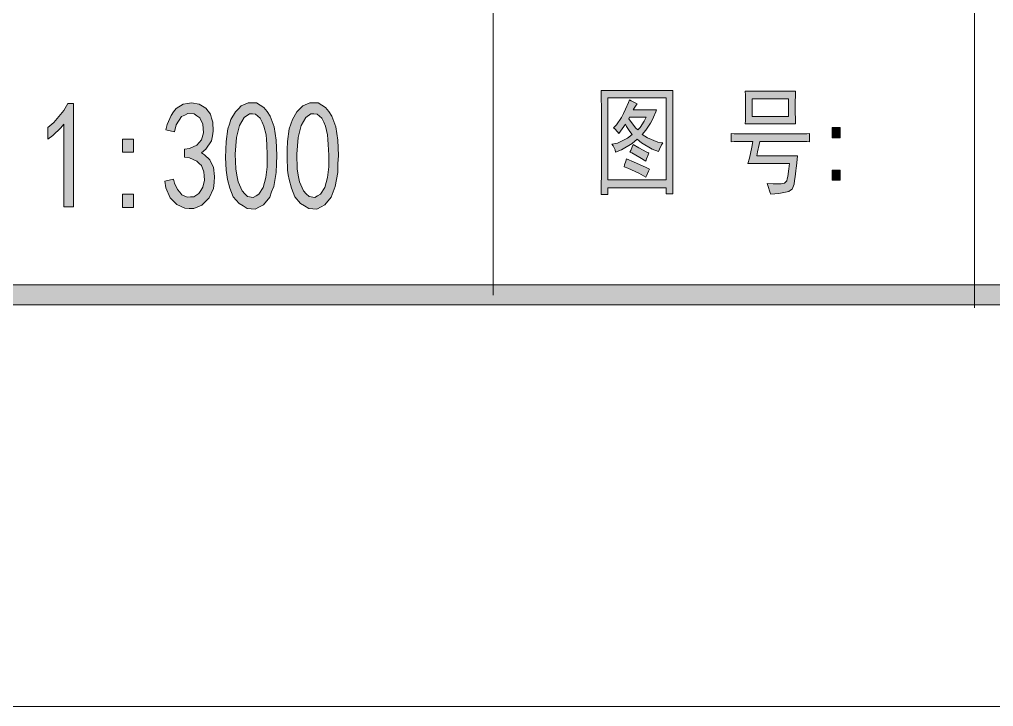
# Model space of a CAD drawing. Header units: millimetres. Extents: x 0 to 414, y 0 to 292.
# Drawn here: x 368.2 to 391.52, y 0 to 16.44 of the extents above; entities that cross this region are included whole.
import ezdxf

# ---------------------------------------------------------------- set-up
doc = ezdxf.new("R2010")
doc.units = ezdxf.units.MM

msp = doc.modelspace()

# ---------------------------------------------------------------- hatches: boundary and pattern name
h = msp.add_hatch(color=0)
h.paths.add_polyline_path([(383.846917, 14.742583), (383.843389, 14.605), (383.839861, 14.298083), (383.839861, 14.132278), (383.839861, 12.946944), (383.839861, 12.774083), (383.843389, 12.435417), (383.846917, 12.269611), (383.681111, 12.269611), (383.681111, 12.41425), (382.291167, 12.41425), (382.291167, 12.248444), (382.125361, 12.248444), (382.128889, 12.417778), (382.132417, 12.774083), (382.132417, 12.957528), (382.132417, 14.132278), (382.132417, 14.294556), (382.128889, 14.597944), (382.125361, 14.742583)])
h.paths.add_polyline_path([(383.681111, 12.601222), (383.681111, 14.566194), (382.291167, 14.566194), (382.291167, 12.601222)])
h = msp.add_hatch(color=0)
h.paths.add_polyline_path([(386.782028, 14.721417), (386.7785, 14.63675), (386.774972, 14.449778), (386.774972, 14.343944), (386.774972, 14.238111), (386.7785, 14.037028), (386.782028, 13.945306), (385.575528, 13.945306), (385.582583, 14.022917), (385.586111, 14.206361), (385.586111, 14.308667), (385.586111, 14.421556), (385.582583, 14.626167), (385.575528, 14.721417)])
h.paths.add_polyline_path([(386.616222, 14.121694), (386.616222, 14.5415), (385.744861, 14.5415), (385.744861, 14.121694)])
h = msp.add_hatch(color=0)
h.paths.add_polyline_path([(382.989667, 14.421556), (382.964972, 14.386278), (382.919111, 14.315722), (382.897944, 14.276917), (383.455333, 14.276917), (383.437694, 14.227528), (383.384778, 14.104056), (383.3495, 14.0335), (383.310694, 13.959417), (383.194278, 13.790083), (383.113139, 13.687778), (383.240139, 13.606639), (383.483556, 13.504333), (383.607028, 13.490222), (383.575278, 13.440833), (383.525889, 13.335), (383.504722, 13.278556), (383.353028, 13.338528), (383.0955, 13.490222), (382.989667, 13.578417), (382.869722, 13.472583), (382.612194, 13.317361), (382.474611, 13.267972), (382.4605, 13.317361), (382.414639, 13.412611), (382.382889, 13.454944), (382.516944, 13.483167), (382.760361, 13.599583), (382.87325, 13.687778), (382.816806, 13.761861), (382.732139, 13.881806), (382.707444, 13.934722), (382.668639, 13.878278), (382.591028, 13.765389), (382.548694, 13.712472), (382.520472, 13.754806), (382.456972, 13.821833), (382.425222, 13.843), (382.495778, 13.920611), (382.615722, 14.097), (382.665111, 14.19225), (382.7145, 14.291028), (382.785056, 14.453306), (382.806222, 14.520333), (382.848556, 14.492111), (382.940278, 14.442722)])
h.paths.add_polyline_path([(382.792111, 14.06525), (382.852083, 13.973528), (382.961444, 13.839472), (383.007306, 13.800667), (383.060222, 13.857111), (383.159, 14.005278), (383.204861, 14.100528), (382.806222, 14.100528)])
h = msp.add_hatch(color=0)
h.dxf.hatch_style = 2
h.paths.add_polyline_path([(369.266611, 13.93825), (369.192528, 13.846528), (369.002028, 13.666611), (368.885611, 13.578417), (368.885611, 13.853583), (369.03025, 13.977056), (369.266611, 14.262806), (369.358333, 14.428611), (369.495917, 14.428611), (369.495917, 11.955639), (369.266611, 11.955639)])
h = msp.add_hatch(color=0)
h.dxf.hatch_style = 2
h.paths.add_polyline_path([(371.683139, 12.573), (371.88775, 12.615333), (371.912444, 12.523611), (371.986528, 12.368389), (372.039444, 12.308417), (372.092361, 12.244917), (372.219361, 12.188472), (372.296972, 12.192), (372.374583, 12.195528), (372.498056, 12.273139), (372.543917, 12.35075), (372.589778, 12.424833), (372.632111, 12.597694), (372.625056, 12.696472), (372.621528, 12.791722), (372.558028, 12.943417), (372.505111, 12.996333), (372.448667, 13.052778), (372.275806, 13.126861), (372.152333, 13.148028), (372.152333, 13.335), (372.275806, 13.349111), (372.448667, 13.43025), (372.505111, 13.49375), (372.558028, 13.55725), (372.607417, 13.726583), (372.603889, 13.832417), (372.596833, 13.934722), (372.52275, 14.086417), (372.452194, 14.132278), (372.385167, 14.181667), (372.237, 14.19225), (372.159389, 14.153444), (372.081778, 14.118167), (371.958306, 13.917083), (371.912444, 13.751278), (371.704306, 13.797139), (371.739583, 13.924139), (371.834833, 14.139333), (371.894806, 14.227528), (371.954778, 14.312194), (372.120583, 14.4145), (372.222889, 14.428611), (372.325194, 14.442722), (372.508639, 14.410972), (372.58625, 14.365111), (372.663861, 14.315722), (372.773222, 14.174611), (372.804972, 14.075833), (372.836722, 13.980583), (372.843778, 13.765389), (372.822611, 13.6525), (372.797917, 13.536083), (372.667389, 13.335), (372.558028, 13.250333), (372.635639, 13.204472), (372.759111, 13.077472), (372.804972, 12.989278), (372.847306, 12.904611), (372.875528, 12.678833), (372.861417, 12.537722), (372.847306, 12.396611), (372.745, 12.170833), (372.660333, 12.082639), (372.572139, 11.997972), (372.378111, 11.916833), (372.26875, 11.920361), (372.159389, 11.923889), (371.968889, 12.008556), (371.88775, 12.089694), (371.810139, 12.174361), (371.704306, 12.41425)])
h = msp.add_hatch(color=0)
h.paths.add_polyline_path([(373.143639, 13.327944), (373.150694, 13.518444), (373.193028, 13.821833), (373.228306, 13.931194), (373.267111, 14.044083), (373.372944, 14.227528), (373.4435, 14.298083), (373.510528, 14.372167), (373.679861, 14.442722), (373.782167, 14.442722), (373.880944, 14.442722), (374.057333, 14.336889), (374.131417, 14.234583), (374.209028, 14.12875), (374.304278, 13.867694), (374.328972, 13.708944), (374.350139, 13.550194), (374.36425, 13.186833), (374.357194, 12.982222), (374.350139, 12.777611), (374.290167, 12.442472), (374.240778, 12.315472), (374.194917, 12.184944), (374.04675, 12.005028), (373.947972, 11.955639), (373.849194, 11.902722), (373.655167, 11.916833), (373.556389, 11.976806), (373.461139, 12.036778), (373.320028, 12.199056), (373.281222, 12.301361), (373.242417, 12.400139), (373.182444, 12.611806), (373.164806, 12.724694), (373.150694, 12.834056), (373.136583, 13.137444)])
h.paths.add_polyline_path([(373.383528, 13.416139), (373.369417, 13.215056), (373.38, 12.865806), (373.408222, 12.710583), (373.436444, 12.555361), (373.531694, 12.336639), (373.598722, 12.269611), (373.662222, 12.206111), (373.799806, 12.181417), (373.866833, 12.220222), (373.937389, 12.259028), (374.036167, 12.417778), (374.067917, 12.537722), (374.099667, 12.657667), (374.131417, 12.915194), (374.131417, 13.056306), (374.131417, 13.193889), (374.124361, 13.451417), (374.117306, 13.564306), (374.106722, 13.680722), (374.053806, 13.888861), (374.011472, 13.984111), (373.969139, 14.075833), (373.852722, 14.174611), (373.782167, 14.178139), (373.711611, 14.181667), (373.584611, 14.089944), (373.528167, 13.998222), (373.47525, 13.902972), (373.401167, 13.613694)])
h = msp.add_hatch(color=0)
h.paths.add_polyline_path([(374.614722, 13.327944), (374.621778, 13.518444), (374.664111, 13.821833), (374.702917, 13.931194), (374.738194, 14.044083), (374.847556, 14.227528), (374.914583, 14.298083), (374.985139, 14.372167), (375.154472, 14.442722), (375.25325, 14.442722), (375.355556, 14.442722), (375.531944, 14.336889), (375.606028, 14.234583), (375.680111, 14.12875), (375.778889, 13.867694), (375.800056, 13.708944), (375.82475, 13.550194), (375.838861, 13.186833), (375.828278, 12.982222), (375.821222, 12.777611), (375.764778, 12.442472), (375.715389, 12.315472), (375.666, 12.184944), (375.517833, 12.005028), (375.422583, 11.955639), (375.323806, 11.902722), (375.129778, 11.916833), (375.031, 11.976806), (374.932222, 12.036778), (374.794639, 12.199056), (374.755833, 12.301361), (374.7135, 12.400139), (374.657056, 12.611806), (374.639417, 12.724694), (374.621778, 12.834056), (374.611194, 13.137444)])
h.paths.add_polyline_path([(374.858139, 13.416139), (374.8405, 13.215056), (374.851083, 12.865806), (374.879306, 12.710583), (374.911056, 12.555361), (375.002778, 12.336639), (375.069806, 12.269611), (375.136833, 12.206111), (375.270889, 12.181417), (375.341444, 12.220222), (375.408472, 12.259028), (375.510778, 12.417778), (375.542528, 12.537722), (375.574278, 12.657667), (375.606028, 12.915194), (375.606028, 13.056306), (375.606028, 13.193889), (375.595444, 13.451417), (375.588389, 13.564306), (375.581333, 13.680722), (375.528417, 13.888861), (375.486083, 13.984111), (375.440222, 14.075833), (375.327333, 14.174611), (375.25325, 14.178139), (375.182694, 14.181667), (375.055694, 14.089944), (375.002778, 13.998222), (374.946333, 13.902972), (374.875778, 13.613694)])
h = msp.add_hatch(color=0)
h.dxf.hatch_style = 2
h.paths.add_polyline_path([(387.847417, 13.610167), (387.656917, 13.610167), (387.656917, 13.857111), (387.847417, 13.857111)])
h = msp.add_hatch(color=0)
h.dxf.hatch_style = 2
h.paths.add_polyline_path([(370.93525, 13.264444), (370.670667, 13.264444), (370.670667, 13.578417), (370.93525, 13.578417)])
h = msp.add_hatch(color=0)
h.dxf.hatch_style = 2
h.paths.add_polyline_path([(386.831417, 13.701889), (386.912556, 13.701889), (387.053667, 13.705417), (387.117167, 13.712472), (387.117167, 13.511389), (387.053667, 13.518444), (386.912556, 13.521972), (386.831417, 13.521972), (385.924778, 13.521972), (385.910667, 13.444361), (385.871861, 13.2715), (385.850694, 13.179778), (386.831417, 13.179778), (386.820833, 13.091583), (386.803194, 12.939889), (386.796139, 12.879917), (386.789083, 12.819944), (386.771444, 12.671778), (386.757333, 12.587111), (386.74675, 12.498917), (386.697361, 12.3825), (386.658556, 12.354278), (386.61975, 12.322528), (386.383389, 12.276667), (386.185833, 12.259028), (386.168194, 12.319), (386.125861, 12.446), (386.101167, 12.513028), (386.249333, 12.5095), (386.439833, 12.5095), (386.478639, 12.513028), (386.517444, 12.520083), (386.570361, 12.576528), (386.584472, 12.629444), (386.595056, 12.682361), (386.61975, 12.862278), (386.633861, 12.989278), (385.642556, 12.989278), (385.681361, 13.123333), (385.737806, 13.387917), (385.758972, 13.521972), (385.561417, 13.521972), (385.473222, 13.521972), (385.310944, 13.518444), (385.236861, 13.511389), (385.236861, 13.712472), (385.310944, 13.705417), (385.473222, 13.701889), (385.561417, 13.701889)])
h = msp.add_hatch(color=0)
h.dxf.hatch_style = 2
h.paths.add_polyline_path([(382.890889, 13.444361), (383.032, 13.36675), (383.2225, 13.267972), (383.271889, 13.246806), (383.250722, 13.200944), (383.215444, 13.102167), (383.197806, 13.045722), (383.056694, 13.133917), (382.866194, 13.246806), (382.816806, 13.267972), (382.837972, 13.306778), (382.87325, 13.394972)])
h = msp.add_hatch(color=0)
h.dxf.hatch_style = 2
h.paths.add_polyline_path([(382.732139, 13.102167), (382.915583, 13.028083), (383.19075, 12.908139), (383.282472, 12.85875), (383.261306, 12.812889), (383.218972, 12.717639), (383.197806, 12.66825), (383.028472, 12.7635), (382.763889, 12.883444), (382.675694, 12.911667), (382.689806, 12.957528), (382.721556, 13.052778)])
h = msp.add_hatch(color=0)
h.dxf.hatch_style = 2
h.paths.add_polyline_path([(387.847417, 12.590639), (387.656917, 12.590639), (387.656917, 12.834056), (387.847417, 12.834056)])
h = msp.add_hatch(color=0)
h.dxf.hatch_style = 2
h.paths.add_polyline_path([(370.93525, 11.941528), (370.670667, 11.941528), (370.670667, 12.2555), (370.93525, 12.2555)])
h = msp.add_hatch(color=0)
h.dxf.hatch_style = 2
h.paths.add_polyline_path([(20.976167, 9.609667), (21.448889, 10.085917), (403.997583, 10.085917), (404.473833, 9.609667)])

# ---------------------------------------------------------------- linework, layer by layer
at = {"color": 0, "lineweight": 0}
for points in [[(0, 0), (0, 292.466889), (414.0835, 292.466889), (414.0835, 0)], [(383.846917, 14.742583), (383.843389, 14.605), (383.839861, 14.298083), (383.839861, 14.132278), (383.839861, 12.946944), (383.839861, 12.774083), (383.843389, 12.435417), (383.846917, 12.269611), (383.681111, 12.269611), (383.681111, 12.41425), (382.291167, 12.41425), (382.291167, 12.248444), (382.125361, 12.248444), (382.128889, 12.417778), (382.132417, 12.774083), (382.132417, 12.957528), (382.132417, 14.132278), (382.132417, 14.294556), (382.128889, 14.597944), (382.125361, 14.742583)], [(386.782028, 14.721417), (386.7785, 14.63675), (386.774972, 14.449778), (386.774972, 14.343944), (386.774972, 14.238111), (386.7785, 14.037028), (386.782028, 13.945306), (385.575528, 13.945306), (385.582583, 14.022917), (385.586111, 14.206361), (385.586111, 14.308667), (385.586111, 14.421556), (385.582583, 14.626167), (385.575528, 14.721417)], [(383.681111, 12.601222), (383.681111, 14.566194), (382.291167, 14.566194), (382.291167, 12.601222)], [(382.989667, 14.421556), (382.964972, 14.386278), (382.919111, 14.315722), (382.897944, 14.276917), (383.455333, 14.276917), (383.437694, 14.227528), (383.384778, 14.104056), (383.3495, 14.0335), (383.310694, 13.959417), (383.194278, 13.790083), (383.113139, 13.687778), (383.240139, 13.606639), (383.483556, 13.504333), (383.607028, 13.490222), (383.575278, 13.440833), (383.525889, 13.335), (383.504722, 13.278556), (383.353028, 13.338528), (383.0955, 13.490222), (382.989667, 13.578417), (382.869722, 13.472583), (382.612194, 13.317361), (382.474611, 13.267972), (382.4605, 13.317361), (382.414639, 13.412611), (382.382889, 13.454944), (382.516944, 13.483167), (382.760361, 13.599583), (382.87325, 13.687778), (382.816806, 13.761861), (382.732139, 13.881806), (382.707444, 13.934722), (382.668639, 13.878278), (382.591028, 13.765389), (382.548694, 13.712472), (382.520472, 13.754806), (382.456972, 13.821833), (382.425222, 13.843), (382.495778, 13.920611), (382.615722, 14.097), (382.665111, 14.19225), (382.7145, 14.291028), (382.785056, 14.453306), (382.806222, 14.520333), (382.848556, 14.492111), (382.940278, 14.442722)], [(386.616222, 14.121694), (386.616222, 14.5415), (385.744861, 14.5415), (385.744861, 14.121694)], [(369.266611, 13.93825), (369.192528, 13.846528), (369.002028, 13.666611), (368.885611, 13.578417), (368.885611, 13.853583), (369.03025, 13.977056), (369.266611, 14.262806), (369.358333, 14.428611), (369.495917, 14.428611), (369.495917, 11.955639), (369.266611, 11.955639)], [(371.683139, 12.573), (371.88775, 12.615333), (371.912444, 12.523611), (371.986528, 12.368389), (372.039444, 12.308417), (372.092361, 12.244917), (372.219361, 12.188472), (372.296972, 12.192), (372.374583, 12.195528), (372.498056, 12.273139), (372.543917, 12.35075), (372.589778, 12.424833), (372.632111, 12.597694), (372.625056, 12.696472), (372.621528, 12.791722), (372.558028, 12.943417), (372.505111, 12.996333), (372.448667, 13.052778), (372.275806, 13.126861), (372.152333, 13.148028), (372.152333, 13.335), (372.275806, 13.349111), (372.448667, 13.43025), (372.505111, 13.49375), (372.558028, 13.55725), (372.607417, 13.726583), (372.603889, 13.832417), (372.596833, 13.934722), (372.52275, 14.086417), (372.452194, 14.132278), (372.385167, 14.181667), (372.237, 14.19225), (372.159389, 14.153444), (372.081778, 14.118167), (371.958306, 13.917083), (371.912444, 13.751278), (371.704306, 13.797139), (371.739583, 13.924139), (371.834833, 14.139333), (371.894806, 14.227528), (371.954778, 14.312194), (372.120583, 14.4145), (372.222889, 14.428611), (372.325194, 14.442722), (372.508639, 14.410972), (372.58625, 14.365111), (372.663861, 14.315722), (372.773222, 14.174611), (372.804972, 14.075833), (372.836722, 13.980583), (372.843778, 13.765389), (372.822611, 13.6525), (372.797917, 13.536083), (372.667389, 13.335), (372.558028, 13.250333), (372.635639, 13.204472), (372.759111, 13.077472), (372.804972, 12.989278), (372.847306, 12.904611), (372.875528, 12.678833), (372.861417, 12.537722), (372.847306, 12.396611), (372.745, 12.170833), (372.660333, 12.082639), (372.572139, 11.997972), (372.378111, 11.916833), (372.26875, 11.920361), (372.159389, 11.923889), (371.968889, 12.008556), (371.88775, 12.089694), (371.810139, 12.174361), (371.704306, 12.41425)], [(373.143639, 13.327944), (373.150694, 13.518444), (373.193028, 13.821833), (373.228306, 13.931194), (373.267111, 14.044083), (373.372944, 14.227528), (373.4435, 14.298083), (373.510528, 14.372167), (373.679861, 14.442722), (373.782167, 14.442722), (373.880944, 14.442722), (374.057333, 14.336889), (374.131417, 14.234583), (374.209028, 14.12875), (374.304278, 13.867694), (374.328972, 13.708944), (374.350139, 13.550194), (374.36425, 13.186833), (374.357194, 12.982222), (374.350139, 12.777611), (374.290167, 12.442472), (374.240778, 12.315472), (374.194917, 12.184944), (374.04675, 12.005028), (373.947972, 11.955639), (373.849194, 11.902722), (373.655167, 11.916833), (373.556389, 11.976806), (373.461139, 12.036778), (373.320028, 12.199056), (373.281222, 12.301361), (373.242417, 12.400139), (373.182444, 12.611806), (373.164806, 12.724694), (373.150694, 12.834056), (373.136583, 13.137444)], [(374.614722, 13.327944), (374.621778, 13.518444), (374.664111, 13.821833), (374.702917, 13.931194), (374.738194, 14.044083), (374.847556, 14.227528), (374.914583, 14.298083), (374.985139, 14.372167), (375.154472, 14.442722), (375.25325, 14.442722), (375.355556, 14.442722), (375.531944, 14.336889), (375.606028, 14.234583), (375.680111, 14.12875), (375.778889, 13.867694), (375.800056, 13.708944), (375.82475, 13.550194), (375.838861, 13.186833), (375.828278, 12.982222), (375.821222, 12.777611), (375.764778, 12.442472), (375.715389, 12.315472), (375.666, 12.184944), (375.517833, 12.005028), (375.422583, 11.955639), (375.323806, 11.902722), (375.129778, 11.916833), (375.031, 11.976806), (374.932222, 12.036778), (374.794639, 12.199056), (374.755833, 12.301361), (374.7135, 12.400139), (374.657056, 12.611806), (374.639417, 12.724694), (374.621778, 12.834056), (374.611194, 13.137444)], [(373.383528, 13.416139), (373.369417, 13.215056), (373.38, 12.865806), (373.408222, 12.710583), (373.436444, 12.555361), (373.531694, 12.336639), (373.598722, 12.269611), (373.662222, 12.206111), (373.799806, 12.181417), (373.866833, 12.220222), (373.937389, 12.259028), (374.036167, 12.417778), (374.067917, 12.537722), (374.099667, 12.657667), (374.131417, 12.915194), (374.131417, 13.056306), (374.131417, 13.193889), (374.124361, 13.451417), (374.117306, 13.564306), (374.106722, 13.680722), (374.053806, 13.888861), (374.011472, 13.984111), (373.969139, 14.075833), (373.852722, 14.174611), (373.782167, 14.178139), (373.711611, 14.181667), (373.584611, 14.089944), (373.528167, 13.998222), (373.47525, 13.902972), (373.401167, 13.613694)], [(374.858139, 13.416139), (374.8405, 13.215056), (374.851083, 12.865806), (374.879306, 12.710583), (374.911056, 12.555361), (375.002778, 12.336639), (375.069806, 12.269611), (375.136833, 12.206111), (375.270889, 12.181417), (375.341444, 12.220222), (375.408472, 12.259028), (375.510778, 12.417778), (375.542528, 12.537722), (375.574278, 12.657667), (375.606028, 12.915194), (375.606028, 13.056306), (375.606028, 13.193889), (375.595444, 13.451417), (375.588389, 13.564306), (375.581333, 13.680722), (375.528417, 13.888861), (375.486083, 13.984111), (375.440222, 14.075833), (375.327333, 14.174611), (375.25325, 14.178139), (375.182694, 14.181667), (375.055694, 14.089944), (375.002778, 13.998222), (374.946333, 13.902972), (374.875778, 13.613694)], [(382.792111, 14.06525), (382.852083, 13.973528), (382.961444, 13.839472), (383.007306, 13.800667), (383.060222, 13.857111), (383.159, 14.005278), (383.204861, 14.100528), (382.806222, 14.100528)], [(387.847417, 13.610167), (387.656917, 13.610167), (387.656917, 13.857111), (387.847417, 13.857111)], [(370.93525, 13.264444), (370.670667, 13.264444), (370.670667, 13.578417), (370.93525, 13.578417)], [(386.831417, 13.701889), (386.912556, 13.701889), (387.053667, 13.705417), (387.117167, 13.712472), (387.117167, 13.511389), (387.053667, 13.518444), (386.912556, 13.521972), (386.831417, 13.521972), (385.924778, 13.521972), (385.910667, 13.444361), (385.871861, 13.2715), (385.850694, 13.179778), (386.831417, 13.179778), (386.820833, 13.091583), (386.803194, 12.939889), (386.796139, 12.879917), (386.789083, 12.819944), (386.771444, 12.671778), (386.757333, 12.587111), (386.74675, 12.498917), (386.697361, 12.3825), (386.658556, 12.354278), (386.61975, 12.322528), (386.383389, 12.276667), (386.185833, 12.259028), (386.168194, 12.319), (386.125861, 12.446), (386.101167, 12.513028), (386.249333, 12.5095), (386.439833, 12.5095), (386.478639, 12.513028), (386.517444, 12.520083), (386.570361, 12.576528), (386.584472, 12.629444), (386.595056, 12.682361), (386.61975, 12.862278), (386.633861, 12.989278), (385.642556, 12.989278), (385.681361, 13.123333), (385.737806, 13.387917), (385.758972, 13.521972), (385.561417, 13.521972), (385.473222, 13.521972), (385.310944, 13.518444), (385.236861, 13.511389), (385.236861, 13.712472), (385.310944, 13.705417), (385.473222, 13.701889), (385.561417, 13.701889)], [(382.890889, 13.444361), (383.032, 13.36675), (383.2225, 13.267972), (383.271889, 13.246806), (383.250722, 13.200944), (383.215444, 13.102167), (383.197806, 13.045722), (383.056694, 13.133917), (382.866194, 13.246806), (382.816806, 13.267972), (382.837972, 13.306778), (382.87325, 13.394972)], [(382.732139, 13.102167), (382.915583, 13.028083), (383.19075, 12.908139), (383.282472, 12.85875), (383.261306, 12.812889), (383.218972, 12.717639), (383.197806, 12.66825), (383.028472, 12.7635), (382.763889, 12.883444), (382.675694, 12.911667), (382.689806, 12.957528), (382.721556, 13.052778)], [(387.847417, 12.590639), (387.656917, 12.590639), (387.656917, 12.834056), (387.847417, 12.834056)], [(370.93525, 11.941528), (370.670667, 11.941528), (370.670667, 12.2555), (370.93525, 12.2555)], [(20.976167, 9.609667), (21.448889, 10.085917), (403.997583, 10.085917), (404.473833, 9.609667)]]:
    msp.add_lwpolyline(points, close=True, dxfattribs=at)
for points in [[(379.5395, 23.269222), (379.5395, 9.846028)], [(391.061222, 23.269222), (391.061222, 9.535583)]]:
    msp.add_lwpolyline(points, dxfattribs=at)

doc.saveas('drawing.dxf')
